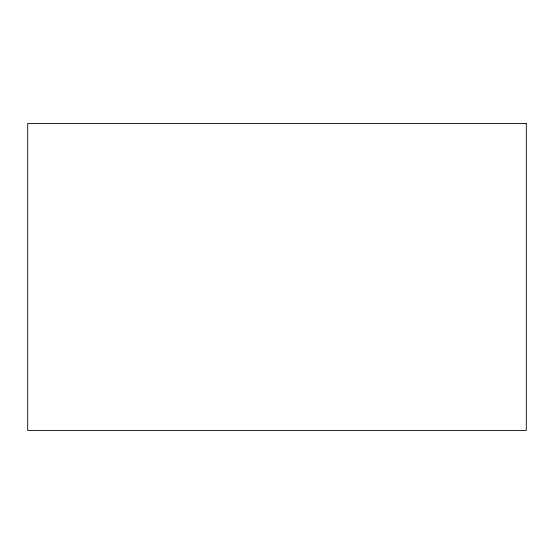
<?xml version="1.0" encoding="UTF-8"?>
<svg xmlns="http://www.w3.org/2000/svg" width="554" height="554" viewBox="0 0 554 554"><rect width="100%" height="100%" fill="white"/><g stroke="black" fill="none" stroke-linecap="round" stroke-linejoin="round"><path stroke-width="0.83" d="M526.3 123.556L27.7 123.556L27.7 430.444L526.3 430.444L526.3 123.556"/></g></svg>
